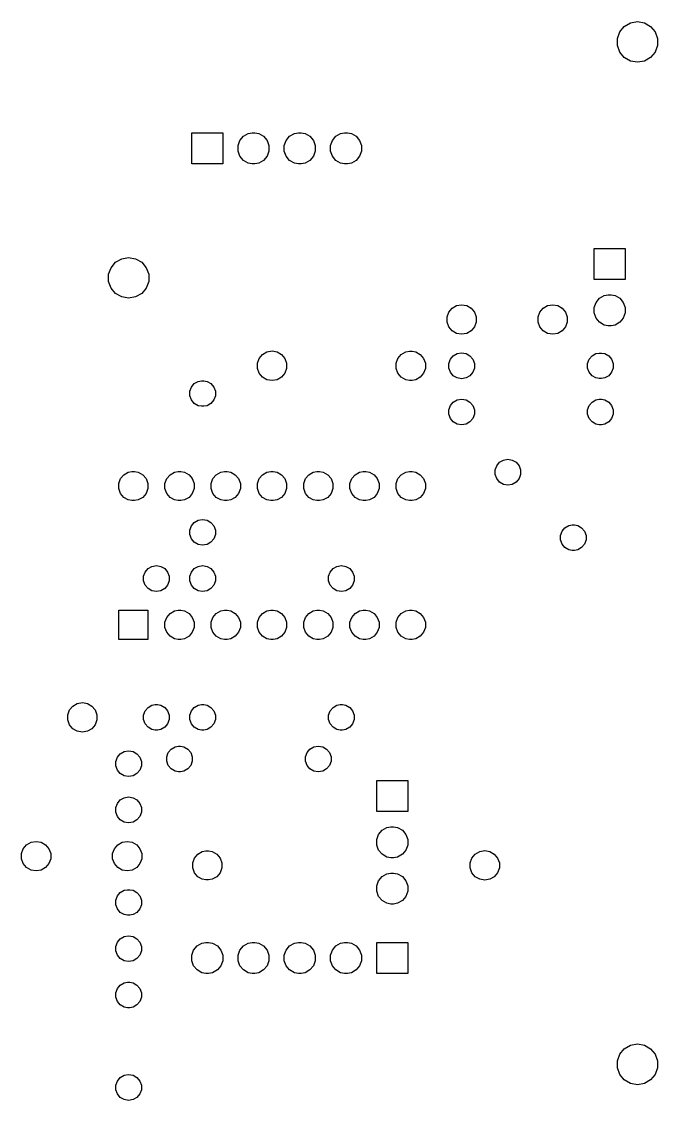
# Model space of a CAD drawing. Extents: x 17.4 to 92.3, y -78.2 to -18.9.
# Drawn here: x 57.4 to 92.3, y -78.2 to -18.9 of the extents above; entities that cross this region are included whole.
import ezdxf

# ---------------------------------------------------------------- set-up
doc = ezdxf.new("R2010")
doc.units = 0
doc.header["$MEASUREMENT"] = 0
doc.layers.add('BLACK', color=7, linetype='CONTINUOUS')

msp = doc.modelspace()

# ---------------------------------------------------------------- linework, layer by layer
at = {"layer": 'BLACK', "linetype": 'CONTINUOUS'}
for p, q in [((90.804, -19.0164), (91.186, -18.949)), ((91.186, -18.949), (91.568, -19.0164)), ((90.086, -19.872), (90.2187, -19.5075)), ((90.2187, -19.5075), (90.468, -19.2104)), ((90.468, -19.2104), (90.804, -19.0164)), ((91.568, -19.0164), (91.904, -19.2104)), ((91.904, -19.2104), (92.1533, -19.5075)), ((92.1533, -19.5075), (92.286, -19.872)), ((90.086, -20.26), (90.086, -19.872)), ((92.286, -19.872), (92.286, -20.26)), ((90.2187, -20.6245), (90.086, -20.26)), ((90.468, -20.9216), (90.2187, -20.6245)), ((92.1533, -20.6245), (91.904, -20.9216)), ((92.286, -20.26), (92.1533, -20.6245)), ((90.804, -21.1156), (90.468, -20.9216)), ((91.186, -21.183), (90.804, -21.1156)), ((91.568, -21.1156), (91.186, -21.183)), ((91.904, -20.9216), (91.568, -21.1156)), ((66.714, -26.758), (66.714, -25.058)), ((66.714, -25.058), (68.414, -25.058)), ((68.414, -25.058), (68.414, -26.758)), ((69.3565, -25.4764), (69.5492, -25.2468)), ((69.5492, -25.2468), (69.8088, -25.0969)), ((69.8088, -25.0969), (70.0296, -25.058)), ((70.0296, -25.058), (70.1784, -25.058)), ((70.1784, -25.058), (70.3992, -25.0969)), ((70.3992, -25.0969), (70.6588, -25.2468)), ((70.6588, -25.2468), (70.8515, -25.4764)), ((71.8965, -25.4764), (72.0892, -25.2468)), ((72.0892, -25.2468), (72.3488, -25.0969)), ((72.3488, -25.0969), (72.5696, -25.058)), ((72.5696, -25.058), (72.7184, -25.058)), ((72.7184, -25.058), (72.9392, -25.0969)), ((72.9392, -25.0969), (73.1988, -25.2468)), ((73.1988, -25.2468), (73.3915, -25.4764)), ((74.4365, -25.4764), (74.6292, -25.2468)), ((74.6292, -25.2468), (74.8888, -25.0969)), ((74.8888, -25.0969), (75.1096, -25.058)), ((75.1096, -25.058), (75.2584, -25.058)), ((75.2584, -25.058), (75.4792, -25.0969)), ((75.4792, -25.0969), (75.7388, -25.2468)), ((75.7388, -25.2468), (75.9315, -25.4764)), ((69.254, -25.7581), (69.3565, -25.4764)), ((69.254, -26.0579), (69.254, -25.7581)), ((69.3565, -26.3396), (69.254, -26.0579)), ((70.8515, -25.4764), (70.954, -25.7581)), ((70.954, -26.0579), (70.8515, -26.3396)), ((70.954, -25.7581), (70.954, -26.0579)), ((71.794, -25.7581), (71.8965, -25.4764)), ((71.794, -26.0579), (71.794, -25.7581)), ((71.8965, -26.3396), (71.794, -26.0579)), ((73.3915, -25.4764), (73.494, -25.7581)), ((73.494, -26.0579), (73.3915, -26.3396)), ((73.494, -25.7581), (73.494, -26.0579)), ((74.334, -25.7581), (74.4365, -25.4764)), ((74.334, -26.0579), (74.334, -25.7581)), ((74.4365, -26.3396), (74.334, -26.0579)), ((75.9315, -25.4764), (76.034, -25.7581)), ((76.034, -26.0579), (75.9315, -26.3396)), ((76.034, -25.7581), (76.034, -26.0579)), ((69.5492, -26.5692), (69.3565, -26.3396)), ((69.8088, -26.7191), (69.5492, -26.5692)), ((70.6588, -26.5692), (70.3992, -26.7191)), ((70.8515, -26.3396), (70.6588, -26.5692)), ((72.0892, -26.5692), (71.8965, -26.3396)), ((72.3488, -26.7191), (72.0892, -26.5692)), ((73.1988, -26.5692), (72.9392, -26.7191)), ((73.3915, -26.3396), (73.1988, -26.5692)), ((74.6292, -26.5692), (74.4365, -26.3396)), ((74.8888, -26.7191), (74.6292, -26.5692)), ((75.7388, -26.5692), (75.4792, -26.7191)), ((75.9315, -26.3396), (75.7388, -26.5692)), ((68.414, -26.758), (66.714, -26.758)), ((70.0296, -26.758), (69.8088, -26.7191)), ((70.1784, -26.758), (70.0296, -26.758)), ((70.3992, -26.7191), (70.1784, -26.758)), ((72.5696, -26.758), (72.3488, -26.7191)), ((72.7184, -26.758), (72.5696, -26.758)), ((72.9392, -26.7191), (72.7184, -26.758)), ((75.1096, -26.758), (74.8888, -26.7191)), ((75.2584, -26.758), (75.1096, -26.758)), ((75.4792, -26.7191), (75.2584, -26.758)), ((62.528, -32.1644), (62.864, -31.9704)), ((62.864, -31.9704), (63.246, -31.903)), ((63.246, -31.903), (63.628, -31.9704)), ((63.628, -31.9704), (63.964, -32.1644)), ((88.812, -33.108), (88.812, -31.408)), ((88.812, -31.408), (90.512, -31.408)), ((90.512, -31.408), (90.512, -33.108)), ((62.146, -32.826), (62.2787, -32.4615)), ((62.2787, -32.4615), (62.528, -32.1644)), ((63.964, -32.1644), (64.2133, -32.4615)), ((64.2133, -32.4615), (64.346, -32.826)), ((62.146, -33.214), (62.146, -32.826)), ((64.346, -32.826), (64.346, -33.214)), ((90.512, -33.108), (88.812, -33.108)), ((62.2787, -33.5785), (62.146, -33.214)), ((62.528, -33.8756), (62.2787, -33.5785)), ((64.2133, -33.5785), (63.964, -33.8756)), ((64.346, -33.214), (64.2133, -33.5785)), ((62.864, -34.0696), (62.528, -33.8756)), ((63.246, -34.137), (62.864, -34.0696)), ((63.628, -34.0696), (63.246, -34.137)), ((63.964, -33.8756), (63.628, -34.0696)), ((88.9145, -34.3664), (89.1072, -34.1368)), ((89.1072, -34.1368), (89.3668, -33.9869)), ((89.3668, -33.9869), (89.5876, -33.948)), ((89.5876, -33.948), (89.7364, -33.948)), ((89.7364, -33.948), (89.9572, -33.9869)), ((89.9572, -33.9869), (90.2168, -34.1368)), ((90.2168, -34.1368), (90.4095, -34.3664)), ((80.734, -35.1649), (80.8305, -34.8998)), ((80.8305, -34.8998), (81.0118, -34.6837)), ((81.0118, -34.6837), (81.2562, -34.5426)), ((81.2562, -34.5426), (81.534, -34.4937)), ((81.534, -34.4937), (81.8118, -34.5426)), ((81.8118, -34.5426), (82.0562, -34.6837)), ((82.0562, -34.6837), (82.2375, -34.8998)), ((82.2375, -34.8998), (82.334, -35.1649)), ((85.734, -35.1649), (85.8305, -34.8998)), ((85.8305, -34.8998), (86.0118, -34.6837)), ((86.0118, -34.6837), (86.2562, -34.5426)), ((86.2562, -34.5426), (86.534, -34.4937)), ((86.534, -34.4937), (86.8118, -34.5426)), ((86.8118, -34.5426), (87.0562, -34.6837)), ((87.0562, -34.6837), (87.2375, -34.8998)), ((87.2375, -34.8998), (87.334, -35.1649)), ((88.812, -34.6481), (88.9145, -34.3664)), ((88.812, -34.9479), (88.812, -34.6481)), ((90.4095, -34.3664), (90.512, -34.6481)), ((90.512, -34.6481), (90.512, -34.9479)), ((80.734, -35.4471), (80.734, -35.1649)), ((80.8305, -35.7122), (80.734, -35.4471)), ((82.334, -35.4471), (82.2375, -35.7122)), ((82.334, -35.1649), (82.334, -35.4471)), ((85.734, -35.4471), (85.734, -35.1649)), ((85.8305, -35.7122), (85.734, -35.4471)), ((87.334, -35.4471), (87.2375, -35.7122)), ((87.334, -35.1649), (87.334, -35.4471)), ((88.9145, -35.2296), (88.812, -34.9479)), ((89.1072, -35.4592), (88.9145, -35.2296)), ((89.3668, -35.6091), (89.1072, -35.4592)), ((90.2168, -35.4592), (89.9572, -35.6091)), ((90.4095, -35.2296), (90.2168, -35.4592)), ((90.512, -34.9479), (90.4095, -35.2296)), ((81.0118, -35.9283), (80.8305, -35.7122)), ((81.2562, -36.0694), (81.0118, -35.9283)), ((81.534, -36.1183), (81.2562, -36.0694)), ((81.8118, -36.0694), (81.534, -36.1183)), ((82.0562, -35.9283), (81.8118, -36.0694)), ((82.2375, -35.7122), (82.0562, -35.9283)), ((86.0118, -35.9283), (85.8305, -35.7122)), ((86.2562, -36.0694), (86.0118, -35.9283)), ((86.534, -36.1183), (86.2562, -36.0694)), ((86.8118, -36.0694), (86.534, -36.1183)), ((87.0562, -35.9283), (86.8118, -36.0694)), ((87.2375, -35.7122), (87.0562, -35.9283)), ((89.5876, -35.648), (89.3668, -35.6091)), ((89.7364, -35.648), (89.5876, -35.648)), ((89.9572, -35.6091), (89.7364, -35.648)), ((70.4165, -37.4398), (70.5978, -37.2237)), ((70.5978, -37.2237), (70.8422, -37.0826)), ((70.8422, -37.0826), (71.12, -37.0337)), ((71.12, -37.0337), (71.3978, -37.0826)), ((71.3978, -37.0826), (71.6422, -37.2237)), ((71.6422, -37.2237), (71.8235, -37.4398)), ((78.0365, -37.4398), (78.2178, -37.2237)), ((78.2178, -37.2237), (78.4622, -37.0826)), ((78.4622, -37.0826), (78.67, -37.046)), ((78.67, -37.046), (78.81, -37.046)), ((78.81, -37.046), (79.0178, -37.0826)), ((79.0178, -37.0826), (79.2622, -37.2237)), ((79.2622, -37.2237), (79.4435, -37.4398)), ((80.9184, -37.4906), (81.0771, -37.3015)), ((81.0771, -37.3015), (81.2909, -37.1781)), ((81.2909, -37.1781), (81.534, -37.1352)), ((81.534, -37.1352), (81.7771, -37.1781)), ((81.7771, -37.1781), (81.9909, -37.3015)), ((81.9909, -37.3015), (82.1496, -37.4906)), ((88.5384, -37.4906), (88.6971, -37.3015)), ((88.6971, -37.3015), (88.9109, -37.1781)), ((88.9109, -37.1781), (89.0928, -37.146)), ((89.0928, -37.146), (89.2152, -37.146)), ((89.2152, -37.146), (89.3971, -37.1781)), ((89.3971, -37.1781), (89.6109, -37.3015)), ((89.6109, -37.3015), (89.7696, -37.4906)), ((70.32, -37.7049), (70.4165, -37.4398)), ((70.32, -37.9871), (70.32, -37.7049)), ((71.8235, -37.4398), (71.92, -37.7049)), ((71.92, -37.7049), (71.92, -37.9871)), ((77.94, -37.7049), (78.0365, -37.4398)), ((77.94, -37.9871), (77.94, -37.7049)), ((79.4435, -37.4398), (79.54, -37.7049)), ((79.54, -37.7049), (79.54, -37.9871)), ((80.834, -37.7226), (80.9184, -37.4906)), ((80.834, -37.9694), (80.834, -37.7226)), ((82.1496, -37.4906), (82.234, -37.7226)), ((82.234, -37.7226), (82.234, -37.9694)), ((88.454, -37.7226), (88.5384, -37.4906)), ((88.454, -37.9694), (88.454, -37.7226)), ((89.7696, -37.4906), (89.854, -37.7226)), ((89.854, -37.7226), (89.854, -37.9694)), ((70.4165, -38.2522), (70.32, -37.9871)), ((70.5978, -38.4683), (70.4165, -38.2522)), ((70.8422, -38.6094), (70.5978, -38.4683)), ((71.6422, -38.4683), (71.3978, -38.6094)), ((71.8235, -38.2522), (71.6422, -38.4683)), ((71.92, -37.9871), (71.8235, -38.2522)), ((78.0365, -38.2522), (77.94, -37.9871)), ((78.2178, -38.4683), (78.0365, -38.2522)), ((78.4622, -38.6094), (78.2178, -38.4683)), ((79.2622, -38.4683), (79.0178, -38.6094)), ((79.4435, -38.2522), (79.2622, -38.4683)), ((79.54, -37.9871), (79.4435, -38.2522)), ((80.9184, -38.2014), (80.834, -37.9694)), ((81.0771, -38.3905), (80.9184, -38.2014)), ((81.2909, -38.5139), (81.0771, -38.3905)), ((81.9909, -38.3905), (81.7771, -38.5139)), ((82.1496, -38.2014), (81.9909, -38.3905)), ((82.234, -37.9694), (82.1496, -38.2014)), ((88.5384, -38.2014), (88.454, -37.9694)), ((88.6971, -38.3905), (88.5384, -38.2014)), ((88.9109, -38.5139), (88.6971, -38.3905)), ((89.6109, -38.3905), (89.3971, -38.5139)), ((89.7696, -38.2014), (89.6109, -38.3905)), ((89.854, -37.9694), (89.7696, -38.2014)), ((66.61, -39.2466), (66.6944, -39.0146)), ((66.6944, -39.0146), (66.8531, -38.8255)), ((66.8531, -38.8255), (67.0669, -38.7021)), ((67.0669, -38.7021), (67.2488, -38.67)), ((67.2488, -38.67), (67.3712, -38.67)), ((67.3712, -38.67), (67.5531, -38.7021)), ((67.5531, -38.7021), (67.7669, -38.8255)), ((67.7669, -38.8255), (67.9256, -39.0146)), ((67.9256, -39.0146), (68.01, -39.2466)), ((71.12, -38.6583), (70.8422, -38.6094)), ((71.3978, -38.6094), (71.12, -38.6583)), ((78.67, -38.646), (78.4622, -38.6094)), ((78.81, -38.646), (78.67, -38.646)), ((79.0178, -38.6094), (78.81, -38.646)), ((81.534, -38.5568), (81.2909, -38.5139)), ((81.7771, -38.5139), (81.534, -38.5568)), ((89.0928, -38.546), (88.9109, -38.5139)), ((89.2152, -38.546), (89.0928, -38.546)), ((89.3971, -38.5139), (89.2152, -38.546)), ((66.61, -39.4934), (66.61, -39.2466)), ((66.6944, -39.7254), (66.61, -39.4934)), ((68.01, -39.4934), (67.9256, -39.7254)), ((68.01, -39.2466), (68.01, -39.4934)), ((81.2909, -39.7181), (81.534, -39.6752)), ((81.534, -39.6752), (81.7771, -39.7181)), ((66.8531, -39.9145), (66.6944, -39.7254)), ((67.0669, -40.0379), (66.8531, -39.9145)), ((67.2488, -40.07), (67.0669, -40.0379)), ((67.3712, -40.07), (67.2488, -40.07)), ((67.5531, -40.0379), (67.3712, -40.07)), ((67.7669, -39.9145), (67.5531, -40.0379)), ((67.9256, -39.7254), (67.7669, -39.9145)), ((80.834, -40.2626), (80.9184, -40.0306)), ((80.834, -40.5094), (80.834, -40.2626)), ((80.9184, -40.0306), (81.0771, -39.8415)), ((81.0771, -39.8415), (81.2909, -39.7181)), ((81.7771, -39.7181), (81.9909, -39.8415)), ((81.9909, -39.8415), (82.1496, -40.0306)), ((82.1496, -40.0306), (82.234, -40.2626)), ((82.234, -40.2626), (82.234, -40.5094)), ((88.454, -40.2626), (88.5384, -40.0306)), ((88.454, -40.5094), (88.454, -40.2626)), ((88.5384, -40.0306), (88.6971, -39.8415)), ((88.6971, -39.8415), (88.9109, -39.7181)), ((88.9109, -39.7181), (89.0928, -39.686)), ((89.0928, -39.686), (89.2152, -39.686)), ((89.2152, -39.686), (89.3971, -39.7181)), ((89.3971, -39.7181), (89.6109, -39.8415)), ((89.6109, -39.8415), (89.7696, -40.0306)), ((89.7696, -40.0306), (89.854, -40.2626)), ((89.854, -40.2626), (89.854, -40.5094)), ((80.9184, -40.7414), (80.834, -40.5094)), ((81.0771, -40.9305), (80.9184, -40.7414)), ((82.1496, -40.7414), (81.9909, -40.9305)), ((82.234, -40.5094), (82.1496, -40.7414)), ((88.5384, -40.7414), (88.454, -40.5094)), ((88.6971, -40.9305), (88.5384, -40.7414)), ((89.7696, -40.7414), (89.6109, -40.9305)), ((89.854, -40.5094), (89.7696, -40.7414)), ((81.2909, -41.0539), (81.0771, -40.9305)), ((81.534, -41.0968), (81.2909, -41.0539)), ((81.7771, -41.0539), (81.534, -41.0968)), ((81.9909, -40.9305), (81.7771, -41.0539)), ((88.9109, -41.0539), (88.6971, -40.9305)), ((89.0928, -41.086), (88.9109, -41.0539)), ((89.2152, -41.086), (89.0928, -41.086)), ((89.3971, -41.0539), (89.2152, -41.086)), ((89.6109, -40.9305), (89.3971, -41.0539)), ((83.4584, -43.3326), (83.6171, -43.1435)), ((83.6171, -43.1435), (83.8309, -43.0201)), ((83.8309, -43.0201), (84.074, -42.9772)), ((84.074, -42.9772), (84.3171, -43.0201)), ((84.3171, -43.0201), (84.5309, -43.1435)), ((84.5309, -43.1435), (84.6896, -43.3326)), ((62.7965, -44.0438), (62.9778, -43.8277)), ((62.9778, -43.8277), (63.2222, -43.6866)), ((63.2222, -43.6866), (63.43, -43.65)), ((63.43, -43.65), (63.57, -43.65)), ((63.57, -43.65), (63.7778, -43.6866)), ((63.7778, -43.6866), (64.0222, -43.8277)), ((64.0222, -43.8277), (64.2035, -44.0438)), ((65.3365, -44.0438), (65.5178, -43.8277)), ((65.5178, -43.8277), (65.7622, -43.6866)), ((65.7622, -43.6866), (65.97, -43.65)), ((65.97, -43.65), (66.11, -43.65)), ((66.11, -43.65), (66.3178, -43.6866)), ((66.3178, -43.6866), (66.5622, -43.8277)), ((66.5622, -43.8277), (66.7435, -44.0438)), ((67.8765, -44.0438), (68.0578, -43.8277)), ((68.0578, -43.8277), (68.3022, -43.6866)), ((68.3022, -43.6866), (68.51, -43.65)), ((68.51, -43.65), (68.65, -43.65)), ((68.65, -43.65), (68.8578, -43.6866)), ((68.8578, -43.6866), (69.1022, -43.8277)), ((69.1022, -43.8277), (69.2835, -44.0438)), ((70.4165, -44.0438), (70.5978, -43.8277)), ((70.5978, -43.8277), (70.8422, -43.6866)), ((70.8422, -43.6866), (71.05, -43.65)), ((71.05, -43.65), (71.19, -43.65)), ((71.19, -43.65), (71.3978, -43.6866)), ((71.3978, -43.6866), (71.6422, -43.8277)), ((71.6422, -43.8277), (71.8235, -44.0438)), ((72.9565, -44.0438), (73.1378, -43.8277)), ((73.1378, -43.8277), (73.3822, -43.6866)), ((73.3822, -43.6866), (73.59, -43.65)), ((73.59, -43.65), (73.73, -43.65)), ((73.73, -43.65), (73.9378, -43.6866)), ((73.9378, -43.6866), (74.1822, -43.8277)), ((74.1822, -43.8277), (74.3635, -44.0438)), ((75.4965, -44.0438), (75.6778, -43.8277)), ((75.6778, -43.8277), (75.9222, -43.6866)), ((75.9222, -43.6866), (76.13, -43.65)), ((76.13, -43.65), (76.27, -43.65)), ((76.27, -43.65), (76.4778, -43.6866)), ((76.4778, -43.6866), (76.7222, -43.8277)), ((76.7222, -43.8277), (76.9035, -44.0438)), ((78.0365, -44.0438), (78.2178, -43.8277)), ((78.2178, -43.8277), (78.4622, -43.6866)), ((78.4622, -43.6866), (78.67, -43.65)), ((78.67, -43.65), (78.81, -43.65)), ((78.81, -43.65), (79.0178, -43.6866)), ((79.0178, -43.6866), (79.2622, -43.8277)), ((79.2622, -43.8277), (79.4435, -44.0438)), ((83.374, -43.5646), (83.4584, -43.3326)), ((83.374, -43.8114), (83.374, -43.5646)), ((83.4584, -44.0434), (83.374, -43.8114)), ((84.6896, -43.3326), (84.774, -43.5646)), ((84.774, -43.8114), (84.6896, -44.0434)), ((84.774, -43.5646), (84.774, -43.8114)), ((62.7, -44.3089), (62.7965, -44.0438)), ((62.7, -44.5911), (62.7, -44.3089)), ((64.2035, -44.0438), (64.3, -44.3089)), ((64.3, -44.3089), (64.3, -44.5911)), ((65.24, -44.3089), (65.3365, -44.0438)), ((65.24, -44.5911), (65.24, -44.3089)), ((66.7435, -44.0438), (66.84, -44.3089)), ((66.84, -44.3089), (66.84, -44.5911)), ((67.78, -44.3089), (67.8765, -44.0438)), ((67.78, -44.5911), (67.78, -44.3089)), ((69.2835, -44.0438), (69.38, -44.3089)), ((69.38, -44.3089), (69.38, -44.5911)), ((70.32, -44.3089), (70.4165, -44.0438)), ((70.32, -44.5911), (70.32, -44.3089)), ((71.8235, -44.0438), (71.92, -44.3089)), ((71.92, -44.3089), (71.92, -44.5911)), ((72.86, -44.3089), (72.9565, -44.0438)), ((72.86, -44.5911), (72.86, -44.3089)), ((74.3635, -44.0438), (74.46, -44.3089)), ((74.46, -44.3089), (74.46, -44.5911)), ((75.4, -44.3089), (75.4965, -44.0438)), ((75.4, -44.5911), (75.4, -44.3089)), ((76.9035, -44.0438), (77, -44.3089)), ((77, -44.3089), (77, -44.5911)), ((77.94, -44.3089), (78.0365, -44.0438)), ((77.94, -44.5911), (77.94, -44.3089)), ((79.4435, -44.0438), (79.54, -44.3089)), ((79.54, -44.3089), (79.54, -44.5911)), ((83.6171, -44.2325), (83.4584, -44.0434)), ((83.8309, -44.3559), (83.6171, -44.2325)), ((84.074, -44.3988), (83.8309, -44.3559)), ((84.3171, -44.3559), (84.074, -44.3988)), ((84.5309, -44.2325), (84.3171, -44.3559)), ((84.6896, -44.0434), (84.5309, -44.2325)), ((62.7965, -44.8562), (62.7, -44.5911)), ((62.9778, -45.0723), (62.7965, -44.8562)), ((64.2035, -44.8562), (64.0222, -45.0723)), ((64.3, -44.5911), (64.2035, -44.8562)), ((65.3365, -44.8562), (65.24, -44.5911)), ((65.5178, -45.0723), (65.3365, -44.8562)), ((66.7435, -44.8562), (66.5622, -45.0723)), ((66.84, -44.5911), (66.7435, -44.8562)), ((67.8765, -44.8562), (67.78, -44.5911)), ((68.0578, -45.0723), (67.8765, -44.8562)), ((69.2835, -44.8562), (69.1022, -45.0723)), ((69.38, -44.5911), (69.2835, -44.8562)), ((70.4165, -44.8562), (70.32, -44.5911)), ((70.5978, -45.0723), (70.4165, -44.8562)), ((71.8235, -44.8562), (71.6422, -45.0723)), ((71.92, -44.5911), (71.8235, -44.8562)), ((72.9565, -44.8562), (72.86, -44.5911)), ((73.1378, -45.0723), (72.9565, -44.8562)), ((74.3635, -44.8562), (74.1822, -45.0723)), ((74.46, -44.5911), (74.3635, -44.8562)), ((75.4965, -44.8562), (75.4, -44.5911)), ((75.6778, -45.0723), (75.4965, -44.8562)), ((76.9035, -44.8562), (76.7222, -45.0723)), ((77, -44.5911), (76.9035, -44.8562)), ((78.0365, -44.8562), (77.94, -44.5911)), ((78.2178, -45.0723), (78.0365, -44.8562)), ((79.4435, -44.8562), (79.2622, -45.0723)), ((79.54, -44.5911), (79.4435, -44.8562)), ((63.2222, -45.2134), (62.9778, -45.0723)), ((63.43, -45.25), (63.2222, -45.2134)), ((63.57, -45.25), (63.43, -45.25)), ((63.7778, -45.2134), (63.57, -45.25)), ((64.0222, -45.0723), (63.7778, -45.2134)), ((65.7622, -45.2134), (65.5178, -45.0723)), ((65.97, -45.25), (65.7622, -45.2134)), ((66.11, -45.25), (65.97, -45.25)), ((66.3178, -45.2134), (66.11, -45.25)), ((66.5622, -45.0723), (66.3178, -45.2134)), ((68.3022, -45.2134), (68.0578, -45.0723)), ((68.51, -45.25), (68.3022, -45.2134)), ((68.65, -45.25), (68.51, -45.25)), ((68.8578, -45.2134), (68.65, -45.25)), ((69.1022, -45.0723), (68.8578, -45.2134)), ((70.8422, -45.2134), (70.5978, -45.0723)), ((71.05, -45.25), (70.8422, -45.2134)), ((71.19, -45.25), (71.05, -45.25)), ((71.3978, -45.2134), (71.19, -45.25)), ((71.6422, -45.0723), (71.3978, -45.2134)), ((73.3822, -45.2134), (73.1378, -45.0723)), ((73.59, -45.25), (73.3822, -45.2134)), ((73.73, -45.25), (73.59, -45.25)), ((73.9378, -45.2134), (73.73, -45.25)), ((74.1822, -45.0723), (73.9378, -45.2134)), ((75.9222, -45.2134), (75.6778, -45.0723)), ((76.13, -45.25), (75.9222, -45.2134)), ((76.27, -45.25), (76.13, -45.25)), ((76.4778, -45.2134), (76.27, -45.25)), ((76.7222, -45.0723), (76.4778, -45.2134)), ((78.4622, -45.2134), (78.2178, -45.0723)), ((78.67, -45.25), (78.4622, -45.2134)), ((78.81, -45.25), (78.67, -45.25)), ((79.0178, -45.2134), (78.81, -45.25)), ((79.2622, -45.0723), (79.0178, -45.2134)), ((66.61, -46.8666), (66.6944, -46.6346)), ((66.6944, -46.6346), (66.8531, -46.4455)), ((66.8531, -46.4455), (67.0669, -46.3221)), ((67.0669, -46.3221), (67.31, -46.2792)), ((67.31, -46.2792), (67.5531, -46.3221)), ((67.5531, -46.3221), (67.7669, -46.4455)), ((67.7669, -46.4455), (67.9256, -46.6346)), ((67.9256, -46.6346), (68.01, -46.8666)), ((87.0505, -46.9247), (87.2092, -46.7356)), ((87.2092, -46.7356), (87.423, -46.6122)), ((87.423, -46.6122), (87.6049, -46.5801)), ((87.6049, -46.5801), (87.7273, -46.5801)), ((87.7273, -46.5801), (87.9092, -46.6122)), ((87.9092, -46.6122), (88.123, -46.7356)), ((88.123, -46.7356), (88.2817, -46.9247)), ((66.61, -47.1134), (66.61, -46.8666)), ((66.6944, -47.3454), (66.61, -47.1134)), ((66.8531, -47.5345), (66.6944, -47.3454)), ((67.9256, -47.3454), (67.7669, -47.5345)), ((68.01, -47.1134), (67.9256, -47.3454)), ((68.01, -46.8666), (68.01, -47.1134)), ((86.9661, -47.1567), (87.0505, -46.9247)), ((86.9661, -47.4035), (86.9661, -47.1567)), ((88.2817, -46.9247), (88.3661, -47.1567)), ((88.3661, -47.1567), (88.3661, -47.4035)), ((67.0669, -47.6579), (66.8531, -47.5345)), ((67.31, -47.7008), (67.0669, -47.6579)), ((67.5531, -47.6579), (67.31, -47.7008)), ((67.7669, -47.5345), (67.5531, -47.6579)), ((87.0505, -47.6355), (86.9661, -47.4035)), ((87.2092, -47.8246), (87.0505, -47.6355)), ((87.423, -47.948), (87.2092, -47.8246)), ((87.6049, -47.9801), (87.423, -47.948)), ((87.9092, -47.948), (87.7273, -47.9801)), ((88.123, -47.8246), (87.9092, -47.948)), ((88.2817, -47.6355), (88.123, -47.8246)), ((88.3661, -47.4035), (88.2817, -47.6355)), ((87.7273, -47.9801), (87.6049, -47.9801)), ((64.1544, -49.1746), (64.3131, -48.9855)), ((64.3131, -48.9855), (64.5269, -48.8621)), ((64.5269, -48.8621), (64.77, -48.8192)), ((64.77, -48.8192), (65.0131, -48.8621)), ((65.0131, -48.8621), (65.2269, -48.9855)), ((65.2269, -48.9855), (65.3856, -49.1746)), ((66.6944, -49.1746), (66.8531, -48.9855)), ((66.8531, -48.9855), (67.0669, -48.8621)), ((67.0669, -48.8621), (67.31, -48.8192)), ((67.31, -48.8192), (67.5531, -48.8621)), ((67.5531, -48.8621), (67.7669, -48.9855)), ((67.7669, -48.9855), (67.9256, -49.1746)), ((74.3144, -49.1746), (74.4731, -48.9855)), ((74.4731, -48.9855), (74.6869, -48.8621)), ((74.6869, -48.8621), (74.93, -48.8192)), ((74.93, -48.8192), (75.1731, -48.8621)), ((75.1731, -48.8621), (75.3869, -48.9855)), ((75.3869, -48.9855), (75.5456, -49.1746)), ((64.07, -49.4066), (64.1544, -49.1746)), ((64.07, -49.6534), (64.07, -49.4066)), ((64.1544, -49.8854), (64.07, -49.6534)), ((65.3856, -49.1746), (65.47, -49.4066)), ((65.47, -49.6534), (65.3856, -49.8854)), ((65.47, -49.4066), (65.47, -49.6534)), ((66.61, -49.4066), (66.6944, -49.1746)), ((66.61, -49.6534), (66.61, -49.4066)), ((66.6944, -49.8854), (66.61, -49.6534)), ((67.9256, -49.1746), (68.01, -49.4066)), ((68.01, -49.6534), (67.9256, -49.8854)), ((68.01, -49.4066), (68.01, -49.6534)), ((74.23, -49.4066), (74.3144, -49.1746)), ((74.23, -49.6534), (74.23, -49.4066)), ((74.3144, -49.8854), (74.23, -49.6534)), ((75.5456, -49.1746), (75.63, -49.4066)), ((75.63, -49.6534), (75.5456, -49.8854)), ((75.63, -49.4066), (75.63, -49.6534)), ((64.3131, -50.0745), (64.1544, -49.8854)), ((64.5269, -50.1979), (64.3131, -50.0745)), ((64.77, -50.2408), (64.5269, -50.1979)), ((65.0131, -50.1979), (64.77, -50.2408)), ((65.2269, -50.0745), (65.0131, -50.1979)), ((65.3856, -49.8854), (65.2269, -50.0745)), ((66.8531, -50.0745), (66.6944, -49.8854)), ((67.0669, -50.1979), (66.8531, -50.0745)), ((67.31, -50.2408), (67.0669, -50.1979)), ((67.5531, -50.1979), (67.31, -50.2408)), ((67.7669, -50.0745), (67.5531, -50.1979)), ((67.9256, -49.8854), (67.7669, -50.0745)), ((74.4731, -50.0745), (74.3144, -49.8854)), ((74.6869, -50.1979), (74.4731, -50.0745)), ((74.93, -50.2408), (74.6869, -50.1979)), ((75.1731, -50.1979), (74.93, -50.2408)), ((75.3869, -50.0745), (75.1731, -50.1979)), ((75.5456, -49.8854), (75.3869, -50.0745)), ((62.7, -52.87), (62.7, -51.27)), ((62.7, -51.27), (64.3, -51.27)), ((64.3, -51.27), (64.3, -52.87)), ((65.3365, -51.6638), (65.5178, -51.4477)), ((65.5178, -51.4477), (65.7622, -51.3066)), ((65.7622, -51.3066), (65.97, -51.27)), ((65.97, -51.27), (66.11, -51.27)), ((66.11, -51.27), (66.3178, -51.3066)), ((66.3178, -51.3066), (66.5622, -51.4477)), ((66.5622, -51.4477), (66.7435, -51.6638)), ((67.8765, -51.6638), (68.0578, -51.4477)), ((68.0578, -51.4477), (68.3022, -51.3066)), ((68.3022, -51.3066), (68.51, -51.27)), ((68.51, -51.27), (68.65, -51.27)), ((68.65, -51.27), (68.8578, -51.3066)), ((68.8578, -51.3066), (69.1022, -51.4477)), ((69.1022, -51.4477), (69.2835, -51.6638)), ((70.4165, -51.6638), (70.5978, -51.4477)), ((70.5978, -51.4477), (70.8422, -51.3066)), ((70.8422, -51.3066), (71.05, -51.27)), ((71.05, -51.27), (71.19, -51.27)), ((71.19, -51.27), (71.3978, -51.3066)), ((71.3978, -51.3066), (71.6422, -51.4477)), ((71.6422, -51.4477), (71.8235, -51.6638)), ((72.9565, -51.6638), (73.1378, -51.4477)), ((73.1378, -51.4477), (73.3822, -51.3066)), ((73.3822, -51.3066), (73.59, -51.27)), ((73.59, -51.27), (73.73, -51.27)), ((73.73, -51.27), (73.9378, -51.3066)), ((73.9378, -51.3066), (74.1822, -51.4477)), ((74.1822, -51.4477), (74.3635, -51.6638)), ((75.4965, -51.6638), (75.6778, -51.4477)), ((75.6778, -51.4477), (75.9222, -51.3066)), ((75.9222, -51.3066), (76.13, -51.27)), ((76.13, -51.27), (76.27, -51.27)), ((76.27, -51.27), (76.4778, -51.3066)), ((76.4778, -51.3066), (76.7222, -51.4477)), ((76.7222, -51.4477), (76.9035, -51.6638)), ((78.0365, -51.6638), (78.2178, -51.4477)), ((78.2178, -51.4477), (78.4622, -51.3066)), ((78.4622, -51.3066), (78.67, -51.27)), ((78.67, -51.27), (78.81, -51.27)), ((78.81, -51.27), (79.0178, -51.3066)), ((79.0178, -51.3066), (79.2622, -51.4477)), ((79.2622, -51.4477), (79.4435, -51.6638)), ((65.24, -51.9289), (65.3365, -51.6638)), ((65.24, -52.2111), (65.24, -51.9289)), ((66.7435, -51.6638), (66.84, -51.9289)), ((66.84, -51.9289), (66.84, -52.2111)), ((67.78, -51.9289), (67.8765, -51.6638)), ((67.78, -52.2111), (67.78, -51.9289)), ((69.2835, -51.6638), (69.38, -51.9289)), ((69.38, -51.9289), (69.38, -52.2111)), ((70.32, -51.9289), (70.4165, -51.6638)), ((70.32, -52.2111), (70.32, -51.9289)), ((71.8235, -51.6638), (71.92, -51.9289)), ((71.92, -51.9289), (71.92, -52.2111)), ((72.86, -51.9289), (72.9565, -51.6638)), ((72.86, -52.2111), (72.86, -51.9289)), ((74.3635, -51.6638), (74.46, -51.9289)), ((74.46, -51.9289), (74.46, -52.2111)), ((75.4, -51.9289), (75.4965, -51.6638)), ((75.4, -52.2111), (75.4, -51.9289)), ((76.9035, -51.6638), (77, -51.9289)), ((77, -51.9289), (77, -52.2111)), ((77.94, -51.9289), (78.0365, -51.6638)), ((77.94, -52.2111), (77.94, -51.9289)), ((79.4435, -51.6638), (79.54, -51.9289)), ((79.54, -51.9289), (79.54, -52.2111)), ((65.3365, -52.4762), (65.24, -52.2111)), ((65.5178, -52.6923), (65.3365, -52.4762)), ((65.7622, -52.8334), (65.5178, -52.6923)), ((66.5622, -52.6923), (66.3178, -52.8334)), ((66.7435, -52.4762), (66.5622, -52.6923)), ((66.84, -52.2111), (66.7435, -52.4762)), ((67.8765, -52.4762), (67.78, -52.2111)), ((68.0578, -52.6923), (67.8765, -52.4762)), ((68.3022, -52.8334), (68.0578, -52.6923)), ((69.1022, -52.6923), (68.8578, -52.8334)), ((69.2835, -52.4762), (69.1022, -52.6923)), ((69.38, -52.2111), (69.2835, -52.4762)), ((70.4165, -52.4762), (70.32, -52.2111)), ((70.5978, -52.6923), (70.4165, -52.4762)), ((70.8422, -52.8334), (70.5978, -52.6923)), ((71.6422, -52.6923), (71.3978, -52.8334)), ((71.8235, -52.4762), (71.6422, -52.6923)), ((71.92, -52.2111), (71.8235, -52.4762)), ((72.9565, -52.4762), (72.86, -52.2111)), ((73.1378, -52.6923), (72.9565, -52.4762)), ((73.3822, -52.8334), (73.1378, -52.6923)), ((74.1822, -52.6923), (73.9378, -52.8334)), ((74.3635, -52.4762), (74.1822, -52.6923)), ((74.46, -52.2111), (74.3635, -52.4762)), ((75.4965, -52.4762), (75.4, -52.2111)), ((75.6778, -52.6923), (75.4965, -52.4762)), ((75.9222, -52.8334), (75.6778, -52.6923)), ((76.7222, -52.6923), (76.4778, -52.8334)), ((76.9035, -52.4762), (76.7222, -52.6923)), ((77, -52.2111), (76.9035, -52.4762)), ((78.0365, -52.4762), (77.94, -52.2111)), ((78.2178, -52.6923), (78.0365, -52.4762)), ((78.4622, -52.8334), (78.2178, -52.6923)), ((79.2622, -52.6923), (79.0178, -52.8334)), ((79.4435, -52.4762), (79.2622, -52.6923)), ((79.54, -52.2111), (79.4435, -52.4762)), ((64.3, -52.87), (62.7, -52.87)), ((65.97, -52.87), (65.7622, -52.8334)), ((66.11, -52.87), (65.97, -52.87)), ((66.3178, -52.8334), (66.11, -52.87)), ((68.51, -52.87), (68.3022, -52.8334)), ((68.65, -52.87), (68.51, -52.87)), ((68.8578, -52.8334), (68.65, -52.87)), ((71.05, -52.87), (70.8422, -52.8334)), ((71.19, -52.87), (71.05, -52.87)), ((71.3978, -52.8334), (71.19, -52.87)), ((73.59, -52.87), (73.3822, -52.8334)), ((73.73, -52.87), (73.59, -52.87)), ((73.9378, -52.8334), (73.73, -52.87)), ((76.13, -52.87), (75.9222, -52.8334)), ((76.27, -52.87), (76.13, -52.87)), ((76.4778, -52.8334), (76.27, -52.87)), ((78.67, -52.87), (78.4622, -52.8334)), ((78.81, -52.87), (78.67, -52.87)), ((79.0178, -52.8334), (78.81, -52.87)), ((59.906, -57.0089), (60.0025, -56.7438)), ((60.0025, -56.7438), (60.1838, -56.5277)), ((60.1838, -56.5277), (60.4282, -56.3866)), ((60.4282, -56.3866), (60.706, -56.3377)), ((60.706, -56.3377), (60.9838, -56.3866)), ((60.9838, -56.3866), (61.2282, -56.5277)), ((61.2282, -56.5277), (61.4095, -56.7438)), ((61.4095, -56.7438), (61.506, -57.0089)), ((64.07, -57.0266), (64.1544, -56.7946)), ((64.1544, -56.7946), (64.3131, -56.6055)), ((64.3131, -56.6055), (64.5269, -56.4821)), ((64.5269, -56.4821), (64.7088, -56.45)), ((64.7088, -56.45), (64.8312, -56.45)), ((64.8312, -56.45), (65.0131, -56.4821)), ((65.0131, -56.4821), (65.2269, -56.6055)), ((65.2269, -56.6055), (65.3856, -56.7946)), ((65.3856, -56.7946), (65.47, -57.0266)), ((66.61, -57.0266), (66.6944, -56.7946)), ((66.6944, -56.7946), (66.8531, -56.6055)), ((66.8531, -56.6055), (67.0669, -56.4821)), ((67.0669, -56.4821), (67.2488, -56.45)), ((67.2488, -56.45), (67.3712, -56.45)), ((67.3712, -56.45), (67.5531, -56.4821)), ((67.5531, -56.4821), (67.7669, -56.6055)), ((67.7669, -56.6055), (67.9256, -56.7946)), ((67.9256, -56.7946), (68.01, -57.0266)), ((74.23, -57.0266), (74.3144, -56.7946)), ((74.3144, -56.7946), (74.4731, -56.6055)), ((74.4731, -56.6055), (74.6869, -56.4821)), ((74.6869, -56.4821), (74.8688, -56.45)), ((74.8688, -56.45), (74.9912, -56.45)), ((74.9912, -56.45), (75.1731, -56.4821)), ((75.1731, -56.4821), (75.3869, -56.6055)), ((75.3869, -56.6055), (75.5456, -56.7946)), ((75.5456, -56.7946), (75.63, -57.0266)), ((59.906, -57.2911), (59.906, -57.0089)), ((60.0025, -57.5562), (59.906, -57.2911)), ((61.506, -57.2911), (61.4095, -57.5562)), ((61.506, -57.0089), (61.506, -57.2911)), ((64.07, -57.2734), (64.07, -57.0266)), ((64.1544, -57.5054), (64.07, -57.2734)), ((65.47, -57.2734), (65.3856, -57.5054)), ((65.47, -57.0266), (65.47, -57.2734)), ((66.61, -57.2734), (66.61, -57.0266)), ((66.6944, -57.5054), (66.61, -57.2734)), ((68.01, -57.2734), (67.9256, -57.5054)), ((68.01, -57.0266), (68.01, -57.2734)), ((74.23, -57.2734), (74.23, -57.0266)), ((74.3144, -57.5054), (74.23, -57.2734)), ((75.63, -57.2734), (75.5456, -57.5054)), ((75.63, -57.0266), (75.63, -57.2734)), ((60.1838, -57.7723), (60.0025, -57.5562)), ((60.4282, -57.9134), (60.1838, -57.7723)), ((60.706, -57.9623), (60.4282, -57.9134)), ((60.9838, -57.9134), (60.706, -57.9623)), ((61.2282, -57.7723), (60.9838, -57.9134)), ((61.4095, -57.5562), (61.2282, -57.7723)), ((64.3131, -57.6945), (64.1544, -57.5054)), ((64.5269, -57.8179), (64.3131, -57.6945)), ((64.7088, -57.85), (64.5269, -57.8179)), ((64.8312, -57.85), (64.7088, -57.85)), ((65.0131, -57.8179), (64.8312, -57.85)), ((65.2269, -57.6945), (65.0131, -57.8179)), ((65.3856, -57.5054), (65.2269, -57.6945)), ((66.8531, -57.6945), (66.6944, -57.5054)), ((67.0669, -57.8179), (66.8531, -57.6945)), ((67.2488, -57.85), (67.0669, -57.8179)), ((67.3712, -57.85), (67.2488, -57.85)), ((67.5531, -57.8179), (67.3712, -57.85)), ((67.7669, -57.6945), (67.5531, -57.8179)), ((67.9256, -57.5054), (67.7669, -57.6945)), ((74.4731, -57.6945), (74.3144, -57.5054)), ((74.6869, -57.8179), (74.4731, -57.6945)), ((74.8688, -57.85), (74.6869, -57.8179)), ((74.9912, -57.85), (74.8688, -57.85)), ((75.1731, -57.8179), (74.9912, -57.85)), ((75.3869, -57.6945), (75.1731, -57.8179)), ((75.5456, -57.5054), (75.3869, -57.6945)), ((62.6304, -59.3346), (62.7891, -59.1455)), ((62.7891, -59.1455), (63.0029, -59.0221)), ((63.0029, -59.0221), (63.246, -58.9792)), ((63.246, -58.9792), (63.4891, -59.0221)), ((63.4891, -59.0221), (63.7029, -59.1455)), ((63.7029, -59.1455), (63.8616, -59.3346)), ((65.34, -59.3126), (65.4244, -59.0806)), ((65.4244, -59.0806), (65.5831, -58.8915)), ((65.5831, -58.8915), (65.7969, -58.7681)), ((65.7969, -58.7681), (65.9788, -58.736)), ((65.9788, -58.736), (66.1012, -58.736)), ((66.1012, -58.736), (66.2831, -58.7681)), ((66.2831, -58.7681), (66.4969, -58.8915)), ((66.4969, -58.8915), (66.6556, -59.0806)), ((66.6556, -59.0806), (66.74, -59.3126)), ((72.96, -59.3126), (73.0444, -59.0806)), ((73.0444, -59.0806), (73.2031, -58.8915)), ((73.2031, -58.8915), (73.4169, -58.7681)), ((73.4169, -58.7681), (73.66, -58.7252)), ((73.66, -58.7252), (73.9031, -58.7681)), ((73.9031, -58.7681), (74.1169, -58.8915)), ((74.1169, -58.8915), (74.2756, -59.0806)), ((74.2756, -59.0806), (74.36, -59.3126)), ((62.546, -59.5666), (62.6304, -59.3346)), ((62.546, -59.8134), (62.546, -59.5666)), ((62.6304, -60.0454), (62.546, -59.8134)), ((63.8616, -59.3346), (63.946, -59.5666)), ((63.946, -59.8134), (63.8616, -60.0454)), ((63.946, -59.5666), (63.946, -59.8134)), ((65.34, -59.5594), (65.34, -59.3126)), ((65.4244, -59.7914), (65.34, -59.5594)), ((65.5831, -59.9805), (65.4244, -59.7914)), ((66.6556, -59.7914), (66.4969, -59.9805)), ((66.74, -59.5594), (66.6556, -59.7914)), ((66.74, -59.3126), (66.74, -59.5594)), ((72.96, -59.5594), (72.96, -59.3126)), ((73.0444, -59.7914), (72.96, -59.5594)), ((73.2031, -59.9805), (73.0444, -59.7914)), ((74.2756, -59.7914), (74.1169, -59.9805)), ((74.36, -59.5594), (74.2756, -59.7914)), ((74.36, -59.3126), (74.36, -59.5594)), ((62.7891, -60.2345), (62.6304, -60.0454)), ((63.0029, -60.3579), (62.7891, -60.2345)), ((63.246, -60.4008), (63.0029, -60.3579)), ((63.4891, -60.3579), (63.246, -60.4008)), ((63.7029, -60.2345), (63.4891, -60.3579)), ((63.8616, -60.0454), (63.7029, -60.2345)), ((65.7969, -60.1039), (65.5831, -59.9805)), ((65.9788, -60.136), (65.7969, -60.1039)), ((66.1012, -60.136), (65.9788, -60.136)), ((66.2831, -60.1039), (66.1012, -60.136)), ((66.4969, -59.9805), (66.2831, -60.1039)), ((73.4169, -60.1039), (73.2031, -59.9805)), ((73.66, -60.1468), (73.4169, -60.1039)), ((73.9031, -60.1039), (73.66, -60.1468)), ((74.1169, -59.9805), (73.9031, -60.1039)), ((76.874, -62.318), (76.874, -60.618)), ((76.874, -60.618), (78.574, -60.618)), ((78.574, -60.618), (78.574, -62.318)), ((62.7891, -61.6855), (63.0029, -61.5621)), ((63.0029, -61.5621), (63.246, -61.5192)), ((63.246, -61.5192), (63.4891, -61.5621)), ((63.4891, -61.5621), (63.7029, -61.6855)), ((62.546, -62.1066), (62.6304, -61.8746)), ((62.546, -62.3534), (62.546, -62.1066)), ((62.6304, -61.8746), (62.7891, -61.6855)), ((63.7029, -61.6855), (63.8616, -61.8746)), ((63.8616, -61.8746), (63.946, -62.1066)), ((63.946, -62.1066), (63.946, -62.3534)), ((62.6304, -62.5854), (62.546, -62.3534)), ((62.7891, -62.7745), (62.6304, -62.5854)), ((63.0029, -62.8979), (62.7891, -62.7745)), ((63.7029, -62.7745), (63.4891, -62.8979)), ((63.8616, -62.5854), (63.7029, -62.7745)), ((63.946, -62.3534), (63.8616, -62.5854)), ((78.574, -62.318), (76.874, -62.318)), ((63.246, -62.9408), (63.0029, -62.8979)), ((63.4891, -62.8979), (63.246, -62.9408)), ((76.9765, -63.5764), (77.1692, -63.3468)), ((77.1692, -63.3468), (77.4288, -63.1969)), ((77.4288, -63.1969), (77.6496, -63.158)), ((77.6496, -63.158), (77.7984, -63.158)), ((77.7984, -63.158), (78.0192, -63.1969)), ((78.0192, -63.1969), (78.2788, -63.3468)), ((78.2788, -63.3468), (78.4715, -63.5764)), ((57.8882, -64.0066), (58.166, -63.9577)), ((58.166, -63.9577), (58.4438, -64.0066)), ((62.8882, -64.0066), (63.166, -63.9577)), ((63.166, -63.9577), (63.4438, -64.0066)), ((76.874, -63.8581), (76.9765, -63.5764)), ((76.874, -64.1579), (76.874, -63.8581)), ((78.4715, -63.5764), (78.574, -63.8581)), ((78.574, -63.8581), (78.574, -64.1579)), ((57.366, -64.6289), (57.4625, -64.3638)), ((57.4625, -64.3638), (57.6438, -64.1477)), ((57.6438, -64.1477), (57.8882, -64.0066)), ((58.4438, -64.0066), (58.6882, -64.1477)), ((58.6882, -64.1477), (58.8695, -64.3638)), ((58.8695, -64.3638), (58.966, -64.6289)), ((62.366, -64.6289), (62.4625, -64.3638)), ((62.4625, -64.3638), (62.6438, -64.1477)), ((62.6438, -64.1477), (62.8882, -64.0066)), ((63.4438, -64.0066), (63.6882, -64.1477)), ((63.6882, -64.1477), (63.8695, -64.3638)), ((63.8695, -64.3638), (63.966, -64.6289)), ((67.0418, -64.6557), (67.2862, -64.5146)), ((67.2862, -64.5146), (67.494, -64.478)), ((67.494, -64.478), (67.634, -64.478)), ((67.634, -64.478), (67.8418, -64.5146)), ((67.8418, -64.5146), (68.0862, -64.6557)), ((76.9765, -64.4396), (76.874, -64.1579)), ((77.1692, -64.6692), (76.9765, -64.4396)), ((78.4715, -64.4396), (78.2788, -64.6692)), ((78.574, -64.1579), (78.4715, -64.4396)), ((82.2818, -64.6557), (82.5262, -64.5146)), ((82.5262, -64.5146), (82.804, -64.4657)), ((82.804, -64.4657), (83.0818, -64.5146)), ((83.0818, -64.5146), (83.3262, -64.6557)), ((57.366, -64.9111), (57.366, -64.6289)), ((57.4625, -65.1762), (57.366, -64.9111)), ((58.966, -64.9111), (58.8695, -65.1762)), ((58.966, -64.6289), (58.966, -64.9111)), ((62.366, -64.9111), (62.366, -64.6289)), ((62.4625, -65.1762), (62.366, -64.9111)), ((63.966, -64.9111), (63.8695, -65.1762)), ((63.966, -64.6289), (63.966, -64.9111)), ((66.764, -65.1369), (66.8605, -64.8718)), ((66.764, -65.4191), (66.764, -65.1369)), ((66.8605, -64.8718), (67.0418, -64.6557)), ((68.0862, -64.6557), (68.2675, -64.8718)), ((68.2675, -64.8718), (68.364, -65.1369)), ((68.364, -65.1369), (68.364, -65.4191)), ((77.4288, -64.8191), (77.1692, -64.6692)), ((77.6496, -64.858), (77.4288, -64.8191)), ((77.7984, -64.858), (77.6496, -64.858)), ((78.0192, -64.8191), (77.7984, -64.858)), ((78.2788, -64.6692), (78.0192, -64.8191)), ((82.004, -65.1369), (82.1005, -64.8718)), ((82.004, -65.4191), (82.004, -65.1369)), ((82.1005, -64.8718), (82.2818, -64.6557)), ((83.3262, -64.6557), (83.5075, -64.8718)), ((83.5075, -64.8718), (83.604, -65.1369)), ((83.604, -65.1369), (83.604, -65.4191)), ((57.6438, -65.3923), (57.4625, -65.1762)), ((57.8882, -65.5334), (57.6438, -65.3923)), ((58.166, -65.5823), (57.8882, -65.5334)), ((58.4438, -65.5334), (58.166, -65.5823)), ((58.6882, -65.3923), (58.4438, -65.5334)), ((58.8695, -65.1762), (58.6882, -65.3923)), ((62.6438, -65.3923), (62.4625, -65.1762)), ((62.8882, -65.5334), (62.6438, -65.3923)), ((63.166, -65.5823), (62.8882, -65.5334)), ((63.4438, -65.5334), (63.166, -65.5823)), ((63.6882, -65.3923), (63.4438, -65.5334)), ((63.8695, -65.1762), (63.6882, -65.3923)), ((66.8605, -65.6842), (66.764, -65.4191)), ((67.0418, -65.9003), (66.8605, -65.6842)), ((68.2675, -65.6842), (68.0862, -65.9003)), ((68.364, -65.4191), (68.2675, -65.6842)), ((77.1692, -65.8868), (77.4288, -65.7369)), ((77.4288, -65.7369), (77.6496, -65.698)), ((77.6496, -65.698), (77.7984, -65.698)), ((77.7984, -65.698), (78.0192, -65.7369)), ((78.0192, -65.7369), (78.2788, -65.8868)), ((82.1005, -65.6842), (82.004, -65.4191)), ((82.2818, -65.9003), (82.1005, -65.6842)), ((83.5075, -65.6842), (83.3262, -65.9003)), ((83.604, -65.4191), (83.5075, -65.6842)), ((67.2862, -66.0414), (67.0418, -65.9003)), ((67.494, -66.078), (67.2862, -66.0414)), ((67.634, -66.078), (67.494, -66.078)), ((67.8418, -66.0414), (67.634, -66.078)), ((68.0862, -65.9003), (67.8418, -66.0414)), ((76.874, -66.3981), (76.9765, -66.1164)), ((76.9765, -66.1164), (77.1692, -65.8868)), ((78.2788, -65.8868), (78.4715, -66.1164)), ((78.4715, -66.1164), (78.574, -66.3981)), ((82.5262, -66.0414), (82.2818, -65.9003)), ((82.804, -66.0903), (82.5262, -66.0414)), ((83.0818, -66.0414), (82.804, -66.0903)), ((83.3262, -65.9003), (83.0818, -66.0414)), ((62.6304, -66.9546), (62.7891, -66.7655)), ((62.7891, -66.7655), (63.0029, -66.6421)), ((63.0029, -66.6421), (63.1848, -66.61)), ((63.1848, -66.61), (63.3072, -66.61)), ((63.3072, -66.61), (63.4891, -66.6421)), ((63.4891, -66.6421), (63.7029, -66.7655)), ((63.7029, -66.7655), (63.8616, -66.9546)), ((76.874, -66.6979), (76.874, -66.3981)), ((76.9765, -66.9796), (76.874, -66.6979)), ((78.574, -66.6979), (78.4715, -66.9796)), ((78.574, -66.3981), (78.574, -66.6979)), ((62.546, -67.1866), (62.6304, -66.9546)), ((62.546, -67.4334), (62.546, -67.1866)), ((62.6304, -67.6654), (62.546, -67.4334)), ((63.8616, -66.9546), (63.946, -67.1866)), ((63.946, -67.4334), (63.8616, -67.6654)), ((63.946, -67.1866), (63.946, -67.4334)), ((77.1692, -67.2092), (76.9765, -66.9796)), ((77.4288, -67.3591), (77.1692, -67.2092)), ((77.6496, -67.398), (77.4288, -67.3591)), ((77.7984, -67.398), (77.6496, -67.398)), ((78.0192, -67.3591), (77.7984, -67.398)), ((78.2788, -67.2092), (78.0192, -67.3591)), ((78.4715, -66.9796), (78.2788, -67.2092)), ((62.7891, -67.8545), (62.6304, -67.6654)), ((63.0029, -67.9779), (62.7891, -67.8545)), ((63.1848, -68.01), (63.0029, -67.9779)), ((63.3072, -68.01), (63.1848, -68.01)), ((63.4891, -67.9779), (63.3072, -68.01)), ((63.7029, -67.8545), (63.4891, -67.9779)), ((63.8616, -67.6654), (63.7029, -67.8545)), ((62.7891, -69.3055), (63.0029, -69.1821)), ((63.0029, -69.1821), (63.246, -69.1392)), ((63.246, -69.1392), (63.4891, -69.1821)), ((63.4891, -69.1821), (63.7029, -69.3055)), ((62.546, -69.7266), (62.6304, -69.4946)), ((62.546, -69.9734), (62.546, -69.7266)), ((62.6304, -69.4946), (62.7891, -69.3055)), ((63.7029, -69.3055), (63.8616, -69.4946)), ((63.8616, -69.4946), (63.946, -69.7266)), ((63.946, -69.7266), (63.946, -69.9734)), ((66.8165, -69.9264), (67.0092, -69.6968)), ((67.0092, -69.6968), (67.2688, -69.5469)), ((67.2688, -69.5469), (67.4896, -69.508)), ((67.4896, -69.508), (67.6384, -69.508)), ((67.6384, -69.508), (67.8592, -69.5469)), ((67.8592, -69.5469), (68.1188, -69.6968)), ((68.1188, -69.6968), (68.3115, -69.9264)), ((69.3565, -69.9264), (69.5492, -69.6968)), ((69.5492, -69.6968), (69.8088, -69.5469)), ((69.8088, -69.5469), (70.0296, -69.508)), ((70.0296, -69.508), (70.1784, -69.508)), ((70.1784, -69.508), (70.3992, -69.5469)), ((70.3992, -69.5469), (70.6588, -69.6968)), ((70.6588, -69.6968), (70.8515, -69.9264)), ((71.8965, -69.9264), (72.0892, -69.6968)), ((72.0892, -69.6968), (72.3488, -69.5469)), ((72.3488, -69.5469), (72.5696, -69.508)), ((72.5696, -69.508), (72.7184, -69.508)), ((72.7184, -69.508), (72.9392, -69.5469)), ((72.9392, -69.5469), (73.1988, -69.6968)), ((73.1988, -69.6968), (73.3915, -69.9264)), ((74.4365, -69.9264), (74.6292, -69.6968)), ((74.6292, -69.6968), (74.8888, -69.5469)), ((74.8888, -69.5469), (75.1096, -69.508)), ((75.1096, -69.508), (75.2584, -69.508)), ((75.2584, -69.508), (75.4792, -69.5469)), ((75.4792, -69.5469), (75.7388, -69.6968)), ((75.7388, -69.6968), (75.9315, -69.9264)), ((76.874, -71.208), (76.874, -69.508)), ((76.874, -69.508), (78.574, -69.508)), ((78.574, -69.508), (78.574, -71.208)), ((62.6304, -70.2054), (62.546, -69.9734)), ((62.7891, -70.3945), (62.6304, -70.2054)), ((63.0029, -70.5179), (62.7891, -70.3945)), ((63.7029, -70.3945), (63.4891, -70.5179)), ((63.8616, -70.2054), (63.7029, -70.3945)), ((63.946, -69.9734), (63.8616, -70.2054)), ((66.714, -70.2081), (66.8165, -69.9264)), ((66.714, -70.5079), (66.714, -70.2081)), ((68.3115, -69.9264), (68.414, -70.2081)), ((68.414, -70.2081), (68.414, -70.5079)), ((69.254, -70.2081), (69.3565, -69.9264)), ((69.254, -70.5079), (69.254, -70.2081)), ((70.8515, -69.9264), (70.954, -70.2081)), ((70.954, -70.2081), (70.954, -70.5079)), ((71.794, -70.2081), (71.8965, -69.9264)), ((71.794, -70.5079), (71.794, -70.2081)), ((73.3915, -69.9264), (73.494, -70.2081)), ((73.494, -70.2081), (73.494, -70.5079)), ((74.334, -70.2081), (74.4365, -69.9264)), ((74.334, -70.5079), (74.334, -70.2081)), ((75.9315, -69.9264), (76.034, -70.2081)), ((76.034, -70.2081), (76.034, -70.5079)), ((63.246, -70.5608), (63.0029, -70.5179)), ((63.4891, -70.5179), (63.246, -70.5608)), ((66.8165, -70.7896), (66.714, -70.5079)), ((67.0092, -71.0192), (66.8165, -70.7896)), ((67.2688, -71.1691), (67.0092, -71.0192)), ((68.1188, -71.0192), (67.8592, -71.1691)), ((68.3115, -70.7896), (68.1188, -71.0192)), ((68.414, -70.5079), (68.3115, -70.7896)), ((69.3565, -70.7896), (69.254, -70.5079)), ((69.5492, -71.0192), (69.3565, -70.7896)), ((69.8088, -71.1691), (69.5492, -71.0192)), ((70.6588, -71.0192), (70.3992, -71.1691)), ((70.8515, -70.7896), (70.6588, -71.0192)), ((70.954, -70.5079), (70.8515, -70.7896)), ((71.8965, -70.7896), (71.794, -70.5079)), ((72.0892, -71.0192), (71.8965, -70.7896)), ((72.3488, -71.1691), (72.0892, -71.0192)), ((73.1988, -71.0192), (72.9392, -71.1691)), ((73.3915, -70.7896), (73.1988, -71.0192)), ((73.494, -70.5079), (73.3915, -70.7896)), ((74.4365, -70.7896), (74.334, -70.5079)), ((74.6292, -71.0192), (74.4365, -70.7896)), ((74.8888, -71.1691), (74.6292, -71.0192)), ((75.7388, -71.0192), (75.4792, -71.1691)), ((75.9315, -70.7896), (75.7388, -71.0192)), ((76.034, -70.5079), (75.9315, -70.7896)), ((67.4896, -71.208), (67.2688, -71.1691)), ((67.6384, -71.208), (67.4896, -71.208)), ((67.8592, -71.1691), (67.6384, -71.208)), ((70.0296, -71.208), (69.8088, -71.1691)), ((70.1784, -71.208), (70.0296, -71.208)), ((70.3992, -71.1691), (70.1784, -71.208)), ((72.5696, -71.208), (72.3488, -71.1691)), ((72.7184, -71.208), (72.5696, -71.208)), ((72.9392, -71.1691), (72.7184, -71.208)), ((75.1096, -71.208), (74.8888, -71.1691)), ((75.2584, -71.208), (75.1096, -71.208)), ((75.4792, -71.1691), (75.2584, -71.208)), ((78.574, -71.208), (76.874, -71.208)), ((62.546, -72.2666), (62.6304, -72.0346)), ((62.6304, -72.0346), (62.7891, -71.8455)), ((62.7891, -71.8455), (63.0029, -71.7221)), ((63.0029, -71.7221), (63.1848, -71.69)), ((63.1848, -71.69), (63.3072, -71.69)), ((63.3072, -71.69), (63.4891, -71.7221)), ((63.4891, -71.7221), (63.7029, -71.8455)), ((63.7029, -71.8455), (63.8616, -72.0346)), ((63.8616, -72.0346), (63.946, -72.2666)), ((62.546, -72.5134), (62.546, -72.2666)), ((62.6304, -72.7454), (62.546, -72.5134)), ((62.7891, -72.9345), (62.6304, -72.7454)), ((63.8616, -72.7454), (63.7029, -72.9345)), ((63.946, -72.5134), (63.8616, -72.7454)), ((63.946, -72.2666), (63.946, -72.5134)), ((63.0029, -73.0579), (62.7891, -72.9345)), ((63.1848, -73.09), (63.0029, -73.0579)), ((63.3072, -73.09), (63.1848, -73.09)), ((63.4891, -73.0579), (63.3072, -73.09)), ((63.7029, -72.9345), (63.4891, -73.0579)), ((90.468, -75.3444), (90.804, -75.1504)), ((90.804, -75.1504), (91.186, -75.083)), ((91.186, -75.083), (91.568, -75.1504)), ((91.568, -75.1504), (91.904, -75.3444)), ((90.086, -76.006), (90.2187, -75.6415)), ((90.2187, -75.6415), (90.468, -75.3444)), ((91.904, -75.3444), (92.1533, -75.6415)), ((92.1533, -75.6415), (92.286, -76.006)), ((90.086, -76.394), (90.086, -76.006)), ((90.2187, -76.7585), (90.086, -76.394)), ((92.286, -76.394), (92.1533, -76.7585)), ((92.286, -76.006), (92.286, -76.394)), ((62.6304, -77.1146), (62.7891, -76.9255)), ((62.7891, -76.9255), (63.0029, -76.8021)), ((63.0029, -76.8021), (63.246, -76.7592)), ((63.246, -76.7592), (63.4891, -76.8021)), ((63.4891, -76.8021), (63.7029, -76.9255)), ((63.7029, -76.9255), (63.8616, -77.1146)), ((90.468, -77.0556), (90.2187, -76.7585)), ((92.1533, -76.7585), (91.904, -77.0556)), ((62.546, -77.3466), (62.6304, -77.1146)), ((62.546, -77.5934), (62.546, -77.3466)), ((62.6304, -77.8254), (62.546, -77.5934)), ((63.8616, -77.1146), (63.946, -77.3466)), ((63.946, -77.5934), (63.8616, -77.8254)), ((63.946, -77.3466), (63.946, -77.5934)), ((90.804, -77.2496), (90.468, -77.0556)), ((91.186, -77.317), (90.804, -77.2496)), ((91.568, -77.2496), (91.186, -77.317)), ((91.904, -77.0556), (91.568, -77.2496)), ((62.7891, -78.0145), (62.6304, -77.8254)), ((63.0029, -78.1379), (62.7891, -78.0145)), ((63.246, -78.1808), (63.0029, -78.1379)), ((63.4891, -78.1379), (63.246, -78.1808)), ((63.7029, -78.0145), (63.4891, -78.1379)), ((63.8616, -77.8254), (63.7029, -78.0145))]:
    msp.add_line(p, q, dxfattribs=at)

doc.saveas('drawing.dxf')
